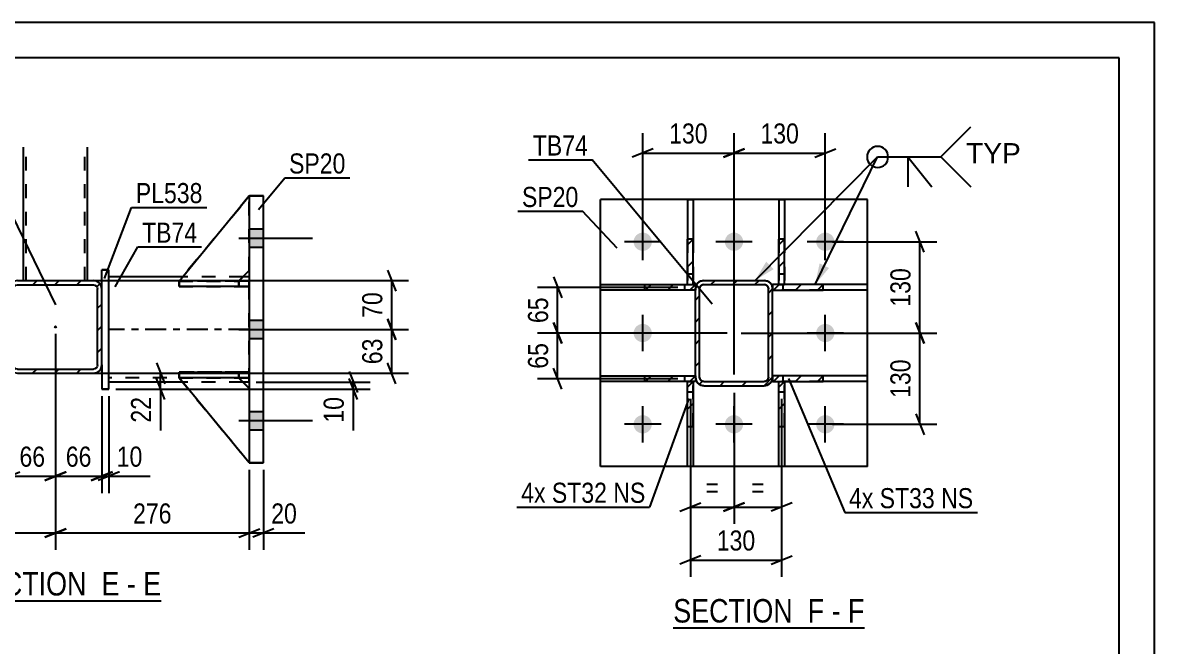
# Model space of a CAD drawing. Header units: millimetres. Extents: x 0 to 594, y 0 to 420.
# Drawn here: x 432.8 to 594, y 331.2 to 420 of the extents above; entities that cross this region are included whole.
import ezdxf

# ---------------------------------------------------------------- set-up
doc = ezdxf.new("R2010")
doc.units = ezdxf.units.MM
doc.linetypes.add('DXK_LINE_DOT2', pattern=[3.9198, 1.9599, -1.9599])
doc.linetypes.add('DXK_LINE_DOT3', pattern=[5.9187, 2.979, -0.9799, 0.9799, -0.9799])
doc.styles.add('Arial', font='ARIAL.TTF', dxfattribs={"height": 0.2})
doc.styles.add('Arial Narrow', font='ARIALN.TTF', dxfattribs={"height": 0.2})

# ---------------------------------------------------------------- blocks, each defined once
blk = doc.blocks.new('Unknown-570345816-1135')
at = {"color": 5, "linetype": 'Continuous'}
for p, q in [((594, 420), (0, 420)), ((594, 0), (594, 420)), ((589, 415), (5, 415)), ((589, 5), (589, 415))]:
    blk.add_line(p, q, dxfattribs=at)
blk = doc.blocks.new('Unknown-570345816-15 - 3407')
at = {"color": 6, "linetype": 'Continuous'}
blk.add_line((424.91, 337.66), (452.55, 337.66), dxfattribs=at)
at = {"color": 0, "linetype": 'Continuous'}
for points in [[(443.01, 338.41), (443.01, 341.91), (424.91, 341.91), (424.91, 338.41)], [(446.62, 338.41), (446.62, 341.91), (444.06, 341.91), (444.06, 338.41)], [(448.95, 338.41), (448.95, 341.91), (447.67, 341.91), (447.67, 338.41)], [(452.55, 338.41), (452.55, 341.91), (450, 341.91), (450, 338.41)]]:
    blk.add_wipeout(points, dxfattribs=at)
at = {"color": 7, "linetype": 'Continuous', "style": 'Arial Narrow'}
for s, p in [('SECTION ', (424.91, 338.41)), ('E', (444.06, 338.41)), ('E', (450, 338.41)), ('-', (447.67, 338.41))]:
    blk.add_text(s, height=3.34, dxfattribs=at).set_placement(p)
blk = doc.blocks.new('Unknown-570345816-16 - 3104')
at = {"color": 6, "linetype": 'Continuous'}
blk.add_line((525.49, 333.81), (552.7, 333.81), dxfattribs=at)
at = {"color": 0, "linetype": 'Continuous'}
for points in [[(543.59, 334.56), (543.59, 338.06), (525.49, 338.06), (525.49, 334.56)], [(546.99, 334.56), (546.99, 338.06), (544.64, 338.06), (544.64, 334.56)], [(549.31, 334.56), (549.31, 338.06), (548.04, 338.06), (548.04, 334.56)], [(552.7, 334.56), (552.7, 338.06), (550.36, 338.06), (550.36, 334.56)]]:
    blk.add_wipeout(points, dxfattribs=at)
at = {"color": 7, "linetype": 'Continuous', "style": 'Arial Narrow'}
for s, p in [('SECTION ', (525.49, 334.56)), ('F', (544.64, 334.56)), ('F', (550.36, 334.56)), ('-', (548.04, 334.56))]:
    blk.add_text(s, height=3.34, dxfattribs=at).set_placement(p)
blk = doc.blocks.new('Part-570345816-3433 - 3407')
at = {"color": 2, "linetype": 'Continuous'}
for p, q in [((444.11, 384.81), (444.11, 384.81)), ((445.11, 384.81), (444.11, 384.81)), ((444.11, 382.06), (444.11, 384.81)), ((445.11, 384.81), (445.11, 384.81)), ((445.11, 367.81), (445.11, 384.81)), ((444.11, 371.26), (444.11, 367.81)), ((444.11, 367.81), (444.11, 367.81)), ((444.11, 367.81), (445.11, 367.81)), ((445.11, 367.81), (445.11, 367.81))]:
    blk.add_line(p, q, dxfattribs=at)
at = {"color": 7, "linetype": 'DXK_LINE_DOT2'}
for p, q in [((444.11, 384.81), (445.11, 384.81)), ((444.11, 371.26), (444.11, 382.06)), ((445.11, 367.81), (444.11, 367.81))]:
    blk.add_line(p, q, dxfattribs=at)
blk = doc.blocks.new('Bolt-570345816-3409 - 3407')
at = {"linetype": 'Continuous'}
for points in [[(467.11, 388.01), (467.11, 390.61), (465.11, 390.61), (465.11, 388.01)], [(467.11, 388.01), (467.11, 390.61), (465.11, 390.61), (465.11, 388.01)], [(467.11, 388.01), (467.11, 390.61), (465.11, 390.61), (465.11, 388.01)], [(467.11, 375.01), (467.11, 377.61), (465.11, 377.61), (465.11, 375.01)], [(467.11, 375.01), (467.11, 377.61), (465.11, 377.61), (465.11, 375.01)], [(467.11, 362.01), (467.11, 364.61), (465.11, 364.61), (465.11, 362.01)], [(467.11, 362.01), (467.11, 364.61), (465.11, 364.61), (465.11, 362.01)], [(467.11, 362.01), (467.11, 364.61), (465.11, 364.61), (465.11, 362.01)]]:
    blk.add_hatch(color=1, dxfattribs=at).paths.add_polyline_path(points)
at = {"color": 1, "linetype": 'Continuous'}
for p, q in [((465.11, 390.61), (467.11, 390.61)), ((465.11, 390.61), (467.11, 390.61)), ((465.11, 390.61), (467.11, 390.61)), ((463.61, 389.31), (474.11, 389.31)), ((463.61, 389.31), (474.11, 389.31)), ((463.61, 389.31), (474.11, 389.31)), ((465.11, 388.01), (467.11, 388.01)), ((465.11, 388.01), (467.11, 388.01)), ((465.11, 388.01), (467.11, 388.01)), ((465.11, 377.61), (467.11, 377.61)), ((465.11, 377.61), (467.11, 377.61)), ((463.61, 376.31), (474.11, 376.31)), ((463.61, 376.31), (474.11, 376.31)), ((465.11, 375.01), (467.11, 375.01)), ((465.11, 375.01), (467.11, 375.01)), ((465.11, 364.61), (467.11, 364.61)), ((465.11, 364.61), (467.11, 364.61)), ((465.11, 364.61), (467.11, 364.61)), ((463.61, 363.31), (474.11, 363.31)), ((463.61, 363.31), (474.11, 363.31)), ((463.61, 363.31), (474.11, 363.31)), ((465.11, 362.01), (467.11, 362.01)), ((465.11, 362.01), (467.11, 362.01)), ((465.11, 362.01), (467.11, 362.01))]:
    blk.add_line(p, q, dxfattribs=at)
blk = doc.blocks.new('Part-570345816-3455 - 3407')
at = {"color": 2, "linetype": 'Continuous'}
for p, q in [((465.11, 395.31), (467.11, 395.31)), ((465.11, 395.31), (465.11, 395.31)), ((465.11, 395.31), (465.11, 357.31)), ((467.11, 395.31), (467.11, 395.31)), ((467.11, 357.31), (467.11, 395.31)), ((467.11, 357.31), (465.11, 357.31))]:
    blk.add_line(p, q, dxfattribs=at)
at = {"color": 7, "linetype": 'DXK_LINE_DOT2'}
for p, q in [((467.11, 395.31), (465.11, 395.31)), ((465.11, 357.31), (465.11, 357.31)), ((465.11, 357.31), (467.11, 357.31)), ((467.11, 357.31), (467.11, 357.31))]:
    blk.add_line(p, q, dxfattribs=at)
blk = doc.blocks.new('Part-570345816-3461 - 3407')
at = {"color": 7, "linetype": 'DXK_LINE_DOT2'}
for p, q in [((455.11, 382.41), (455.11, 383.21)), ((455.11, 383.21), (463.61, 383.21)), ((455.11, 383.21), (465.11, 383.21)), ((463.61, 382.41), (455.11, 382.41)), ((455.11, 382.41), (465.11, 382.41)), ((463.61, 382.41), (463.61, 383.21)), ((463.61, 383.21), (465.11, 383.21)), ((465.11, 382.41), (463.61, 382.41)), ((465.11, 382.41), (465.11, 383.21)), ((465.11, 382.41), (465.11, 382.41))]:
    blk.add_line(p, q, dxfattribs=at)
blk = doc.blocks.new('Part-570345816-3462 - 3407')
at = {"color": 7, "linetype": 'DXK_LINE_DOT2'}
for p, q in [((455.11, 369.41), (455.11, 370.21)), ((455.11, 370.21), (463.61, 370.21)), ((465.11, 370.21), (455.11, 370.21)), ((463.61, 369.41), (455.11, 369.41)), ((455.11, 369.41), (465.11, 369.41)), ((463.61, 369.41), (463.61, 370.21)), ((463.61, 370.21), (465.11, 370.21)), ((465.11, 369.41), (463.61, 369.41)), ((465.11, 369.41), (465.11, 370.21)), ((465.11, 369.41), (465.11, 369.41))]:
    blk.add_line(p, q, dxfattribs=at)
blk = doc.blocks.new('Part-570345816-3463 - 3407')
at = {"color": 2, "linetype": 'Continuous'}
for p, q in [((455.11, 383.21), (455.11, 383.21)), ((455.11, 383.21), (455.11, 382.41)), ((465.11, 382.41), (455.11, 382.41)), ((465.11, 383.21), (455.93, 383.21)), ((465.11, 383.21), (465.11, 383.21)), ((465.11, 383.21), (465.11, 382.41)), ((465.11, 382.41), (465.11, 382.41))]:
    blk.add_line(p, q, dxfattribs=at)
at = {"color": 7, "linetype": 'DXK_LINE_DOT2'}
for p, q in [((455.93, 383.21), (455.11, 383.21)), ((463.61, 383.21), (455.11, 383.21)), ((455.11, 382.41), (463.61, 382.41)), ((465.11, 383.21), (463.61, 383.21)), ((463.61, 383.21), (463.61, 382.41)), ((463.61, 382.41), (465.11, 382.41)), ((465.11, 383.21), (465.11, 382.41))]:
    blk.add_line(p, q, dxfattribs=at)
blk = doc.blocks.new('Part-570345816-3464 - 3407')
at = {"color": 2, "linetype": 'Continuous'}
for p, q in [((455.11, 370.21), (465.11, 370.21)), ((455.11, 370.21), (455.11, 369.41)), ((465.11, 369.41), (455.11, 369.41)), ((465.11, 370.21), (465.11, 370.21)), ((465.11, 370.21), (465.11, 369.41)), ((465.11, 369.41), (465.11, 369.41))]:
    blk.add_line(p, q, dxfattribs=at)
at = {"color": 7, "linetype": 'DXK_LINE_DOT2'}
for p, q in [((463.61, 370.21), (455.11, 370.21)), ((455.11, 369.41), (463.61, 369.41)), ((465.11, 370.21), (463.61, 370.21)), ((463.61, 370.21), (463.61, 369.41)), ((463.61, 369.41), (465.11, 369.41)), ((465.11, 370.21), (465.11, 369.41))]:
    blk.add_line(p, q, dxfattribs=at)
blk = doc.blocks.new('Part-570345816-3465 - 3407')
at = {"color": 7, "linetype": 'DXK_LINE_DOT2'}
for p, q in [((465.11, 395.31), (455.11, 383.2)), ((455.11, 383.2), (465.11, 395.31)), ((465.11, 384.7), (465.11, 395.31)), ((463.61, 383.2), (465.11, 384.7)), ((463.61, 383.2), (465.11, 384.7)), ((455.11, 383.2), (463.61, 383.2)), ((455.11, 383.2), (455.11, 383.2)), ((463.61, 383.2), (455.11, 383.2)), ((463.61, 383.2), (463.61, 383.2))]:
    blk.add_line(p, q, dxfattribs=at)
blk = doc.blocks.new('Part-570345816-3466 - 3407')
at = {"color": 2, "linetype": 'Continuous'}
for p, q in [((455.11, 383.2), (465.1, 395.31)), ((465.11, 395.31), (465.11, 395.31)), ((463.62, 383.21), (465.11, 384.7)), ((455.93, 383.2), (455.11, 383.2)), ((455.11, 383.2), (455.11, 383.2))]:
    blk.add_line(p, q, dxfattribs=at)
at = {"color": 7, "linetype": 'DXK_LINE_DOT2'}
for p, q in [((455.11, 383.2), (465.11, 395.31)), ((465.1, 395.31), (465.11, 395.31)), ((465.11, 384.7), (465.11, 395.31)), ((463.61, 383.2), (465.11, 384.7)), ((463.61, 383.2), (455.11, 383.2)), ((463.61, 383.2), (455.93, 383.2)), ((463.61, 383.2), (463.62, 383.21)), ((463.61, 383.2), (463.61, 383.2))]:
    blk.add_line(p, q, dxfattribs=at)
blk = doc.blocks.new('Part-570345816-3467 - 3407')
at = {"color": 7, "linetype": 'DXK_LINE_DOT2'}
for p, q in [((455.11, 369.4), (463.61, 369.4)), ((465.11, 357.31), (455.11, 369.4)), ((455.11, 369.4), (455.11, 369.4)), ((463.61, 369.4), (455.11, 369.4)), ((455.11, 369.4), (465.11, 357.31)), ((463.61, 369.4), (465.11, 367.9)), ((463.61, 369.4), (463.61, 369.4)), ((465.11, 367.9), (463.61, 369.4)), ((465.11, 367.9), (465.11, 357.31))]:
    blk.add_line(p, q, dxfattribs=at)
blk = doc.blocks.new('Part-570345816-3468 - 3407')
at = {"color": 2, "linetype": 'Continuous'}
for p, q in [((455.11, 369.4), (455.11, 369.4)), ((463.61, 369.4), (455.11, 369.4)), ((465.11, 357.31), (455.11, 369.4)), ((463.61, 369.4), (463.61, 369.4)), ((465.11, 367.9), (463.61, 369.4))]:
    blk.add_line(p, q, dxfattribs=at)
at = {"color": 7, "linetype": 'DXK_LINE_DOT2'}
for p, q in [((455.11, 369.4), (463.61, 369.4)), ((465.11, 357.31), (455.11, 369.4)), ((463.61, 369.4), (465.11, 367.9)), ((465.11, 367.9), (465.11, 357.31))]:
    blk.add_line(p, q, dxfattribs=at)
blk = doc.blocks.new('Part-570345816-3481 - 3407')
at = {"color": 2, "linetype": 'Continuous'}
for p, q in [((455.61, 383.81), (445.11, 383.81)), ((465.11, 383.81), (464.21, 383.81)), ((455.59, 368.81), (445.11, 368.81)), ((465.11, 368.81), (464.2, 368.81))]:
    blk.add_line(p, q, dxfattribs=at)
at = {"color": 7, "linetype": 'DXK_LINE_DOT2'}
for p, q in [((445.11, 368.81), (445.11, 383.81)), ((464.21, 383.81), (455.61, 383.81)), ((465.11, 368.81), (465.11, 383.81)), ((465.11, 383.21), (445.11, 383.21)), ((465.11, 369.41), (445.11, 369.41)), ((464.2, 368.81), (455.59, 368.81))]:
    blk.add_line(p, q, dxfattribs=at)
at = {"color": 7, "linetype": 'DXK_LINE_DOT3'}
blk.add_line((465.11, 376.31), (445.11, 376.31), dxfattribs=at)
blk = doc.blocks.new('Part-570345816-3499 - 3407')
at = {"linetype": 'Continuous'}
h = blk.add_hatch(dxfattribs=at)
h.set_pattern_fill('', scale=0.7, style=0, pattern_type=0)
h.set_pattern_definition([(45, (431.6458, 383.1662), (-1.57154, 1.57154), [])])
h.paths.add_polyline_path([(432.11, 383.26), (431.65, 383.17), (431.26, 382.91), (431, 382.52), (430.91, 382.06), (430.91, 371.26), (431, 370.8), (431.26, 370.41), (431.65, 370.15), (432.11, 370.06), (442.91, 370.06), (443.36, 370.15), (443.75, 370.41), (444.01, 370.8), (444.11, 371.26), (444.11, 382.06), (444.01, 382.52), (443.75, 382.91), (443.36, 383.17), (442.91, 383.26)])
h.paths.add_polyline_path([(442.91, 382.66), (443.13, 382.61), (443.33, 382.48), (443.46, 382.29), (443.51, 382.06), (443.51, 371.26), (443.46, 371.03), (443.33, 370.83), (443.13, 370.7), (442.91, 370.66), (432.11, 370.66), (431.88, 370.7), (431.68, 370.83), (431.55, 371.03), (431.51, 371.26), (431.51, 382.06), (431.55, 382.29), (431.68, 382.48), (431.88, 382.61), (432.11, 382.66)])
blk.add_hatch(color=246, dxfattribs=at).paths.add_polyline_path([(437.51, 376.56, -1), (437.51, 376.76, -1)])
at = {"color": 2, "linetype": 'Continuous'}
for p, q in [((431, 382.52), (430.91, 382.06)), ((430.91, 382.06), (430.91, 382.06)), ((430.91, 371.26), (430.91, 382.06)), ((431.51, 382.06), (431.55, 382.29)), ((431.51, 382.06), (431.51, 382.06)), ((431.51, 371.26), (431.51, 382.06)), ((431.55, 382.29), (431.68, 382.48)), ((432.11, 383.26), (431.65, 383.17)), ((431.68, 382.48), (431.88, 382.61)), ((431.88, 382.61), (432.11, 382.66)), ((432.11, 383.26), (432.11, 383.26)), ((432.11, 383.26), (442.91, 383.26)), ((432.11, 382.66), (432.11, 382.66)), ((432.11, 382.66), (442.91, 382.66)), ((442.91, 383.26), (442.91, 383.26)), ((443.36, 383.17), (442.91, 383.26)), ((442.91, 382.66), (442.91, 382.66)), ((442.91, 382.66), (443.13, 382.61)), ((443.13, 382.61), (443.33, 382.48)), ((443.33, 382.48), (443.46, 382.29)), ((443.46, 382.29), (443.51, 382.06)), ((443.51, 382.06), (443.51, 382.06)), ((443.51, 371.26), (443.51, 382.06)), ((444.11, 382.06), (444.01, 382.52)), ((444.11, 382.06), (444.11, 382.06)), ((444.11, 371.26), (444.11, 382.06)), ((430.91, 371.26), (430.91, 371.26)), ((430.91, 371.26), (431, 370.8)), ((431.51, 371.26), (431.51, 371.26)), ((431.55, 371.03), (431.51, 371.26)), ((431.68, 370.83), (431.55, 371.03)), ((431.88, 370.7), (431.68, 370.83)), ((432.11, 370.66), (431.88, 370.7)), ((443.13, 370.7), (442.91, 370.66)), ((443.33, 370.83), (443.13, 370.7)), ((443.46, 371.03), (443.33, 370.83)), ((443.51, 371.26), (443.46, 371.03)), ((443.51, 371.26), (443.51, 371.26)), ((444.01, 370.8), (444.11, 371.26)), ((444.11, 371.26), (444.11, 371.26)), ((431.65, 370.15), (432.11, 370.06)), ((432.11, 370.66), (432.11, 370.66)), ((432.11, 370.66), (442.91, 370.66)), ((432.11, 370.06), (432.11, 370.06)), ((432.11, 370.06), (442.91, 370.06)), ((442.91, 370.66), (442.91, 370.66)), ((442.91, 370.06), (443.36, 370.15)), ((442.91, 370.06), (442.91, 370.06))]:
    blk.add_line(p, q, dxfattribs=at)
at = {"color": 7, "linetype": 'DXK_LINE_DOT3'}
blk.add_line((437.51, 376.66), (437.51, 376.66), dxfattribs=at)
at = {"color": 246, "linetype": 'DXK_LINE_DOT2'}
blk.add_line((437.51, 376.66), (437.51, 376.66), dxfattribs=at)
at = {"color": 246, "linetype": 'Continuous'}
blk.add_circle((437.51, 376.66), 0.1, dxfattribs=at)
at = {"color": 2, "linetype": 'Continuous'}
for centre, start, end in [((432.11, 382.06), 112.5, 157.5), ((442.91, 382.06), 22.5, 67.5), ((432.11, 371.26), 202.5, 247.5), ((442.91, 371.26), 292.5, 337.5)]:
    blk.add_arc(centre, 1.2, start, end, dxfattribs=at)
blk = doc.blocks.new('Part-570345816-3500 - 3407')
at = {"color": 2, "linetype": 'Continuous'}
for p, q in [((432.93, 383.26), (432.93, 402.27)), ((442.08, 383.26), (442.08, 402.27))]:
    blk.add_line(p, q, dxfattribs=at)
at = {"color": 7, "linetype": 'DXK_LINE_DOT2'}
for p, q in [((433.33, 383.26), (433.33, 402.27)), ((441.68, 383.26), (441.68, 402.27)), ((432.93, 383.26), (442.08, 383.26))]:
    blk.add_line(p, q, dxfattribs=at)
blk = doc.blocks.new('Part-570345816-3160 - 3104')
at = {"linetype": 'Continuous'}
h = blk.add_hatch(dxfattribs=at)
h.set_pattern_fill('', scale=0.7, style=0, pattern_type=0)
h.set_pattern_definition([(45, (546.8437, 382.69), (-1.57154, 1.57154), [])])
h.paths.add_polyline_path([(546.84, 381.89), (546.84, 382.69), (539.64, 382.69), (539.64, 381.89)])
at = {"color": 7, "linetype": 'DXK_LINE_DOT2'}
for p, q in [((546.84, 382.69), (539.64, 382.69)), ((539.64, 382.69), (539.64, 381.89)), ((541.14, 381.89), (541.14, 382.69)), ((546.84, 381.89), (539.64, 381.89))]:
    blk.add_line(p, q, dxfattribs=at)
at = {"color": 2, "linetype": 'Continuous'}
for p, q in [((546.84, 382.69), (539.64, 382.69)), ((539.64, 382.69), (539.64, 381.89)), ((553.14, 382.69), (546.84, 382.69)), ((546.84, 381.89), (546.84, 382.69)), ((553.14, 381.89), (553.14, 382.69)), ((539.64, 381.89), (546.84, 381.89)), ((553.14, 381.89), (546.84, 381.89))]:
    blk.add_line(p, q, dxfattribs=at)
blk = doc.blocks.new('Part-570345816-3165 - 3104')
at = {"linetype": 'Continuous'}
h = blk.add_hatch(dxfattribs=at)
h.set_pattern_fill('', scale=0.7, style=0, pattern_type=0)
h.set_pattern_definition([(45, (528.6389, 369.6898), (-1.57154, 1.57154), [])])
h.paths.add_polyline_path([(528.64, 368.89), (528.64, 369.69), (521.43, 369.69), (521.43, 368.89)])
at = {"color": 2, "linetype": 'Continuous'}
for p, q in [((515.14, 368.89), (515.14, 369.69)), ((515.14, 369.69), (521.43, 369.69)), ((521.43, 369.69), (528.64, 369.69)), ((521.43, 368.89), (521.43, 369.69)), ((528.64, 369.69), (528.64, 368.89)), ((521.43, 368.89), (515.14, 368.89)), ((528.64, 368.89), (521.43, 368.89))]:
    blk.add_line(p, q, dxfattribs=at)
at = {"color": 7, "linetype": 'DXK_LINE_DOT2'}
for p, q in [((521.43, 369.69), (528.64, 369.69)), ((527.14, 368.89), (527.14, 369.69)), ((528.64, 369.69), (528.64, 368.89)), ((528.64, 368.89), (521.43, 368.89))]:
    blk.add_line(p, q, dxfattribs=at)
blk = doc.blocks.new('Part-570345816-3149 - 3104')
at = {"color": 2, "linetype": 'Continuous'}
for p, q in [((515.14, 356.79), (515.14, 394.79)), ((553.14, 394.79), (515.14, 394.79)), ((553.14, 356.79), (553.14, 394.79)), ((553.14, 356.79), (515.14, 356.79))]:
    blk.add_line(p, q, dxfattribs=at)
blk = doc.blocks.new('Bolt-570345816-3125 - 3104')
at = {"linetype": 'Continuous'}
for points in [[(519.84, 388.79, -1), (522.44, 388.79, -1)], [(532.84, 388.79, -1), (535.44, 388.79, -1)], [(545.84, 388.79, -1), (548.44, 388.79, -1)], [(519.84, 375.79, -1), (522.44, 375.79, -1)], [(545.84, 375.79, -1), (548.44, 375.79, -1)], [(519.84, 362.79, -1), (522.44, 362.79, -1)], [(532.84, 362.79, -1), (535.44, 362.79, -1)], [(545.84, 362.79, -1), (548.44, 362.79, -1)]]:
    blk.add_hatch(color=1, dxfattribs=at).paths.add_polyline_path(points)
at = {"color": 1, "linetype": 'Continuous'}
for p, q in [((521.14, 386.19), (521.14, 391.39)), ((534.14, 386.19), (534.14, 391.39)), ((547.14, 386.19), (547.14, 391.39)), ((523.74, 388.79), (518.54, 388.79)), ((536.74, 388.79), (531.54, 388.79)), ((549.74, 388.79), (544.54, 388.79)), ((521.14, 373.19), (521.14, 378.39)), ((547.14, 373.19), (547.14, 378.39)), ((523.74, 375.79), (518.54, 375.79)), ((549.74, 375.79), (544.54, 375.79)), ((521.14, 360.19), (521.14, 365.39)), ((534.14, 360.19), (534.14, 365.39)), ((547.14, 360.19), (547.14, 365.39)), ((523.74, 362.79), (518.54, 362.79)), ((536.74, 362.79), (531.54, 362.79)), ((549.74, 362.79), (544.54, 362.79))]:
    blk.add_line(p, q, dxfattribs=at)
blk = doc.blocks.new('Part-570345816-3155 - 3104')
at = {"linetype": 'Continuous'}
h = blk.add_hatch(dxfattribs=at)
h.set_pattern_fill('', scale=0.7, style=0, pattern_type=0)
h.set_pattern_definition([(45, (546.8437, 369.69), (-1.57154, 1.57154), [])])
h.paths.add_polyline_path([(546.84, 368.89), (546.84, 369.69), (539.64, 369.69), (539.64, 368.89)])
at = {"color": 7, "linetype": 'DXK_LINE_DOT2'}
for p, q in [((546.84, 369.69), (539.64, 369.69)), ((539.64, 369.69), (539.64, 368.89)), ((541.14, 368.89), (541.14, 369.69)), ((546.84, 368.89), (539.64, 368.89))]:
    blk.add_line(p, q, dxfattribs=at)
at = {"color": 2, "linetype": 'Continuous'}
for p, q in [((546.84, 369.69), (539.64, 369.69)), ((539.64, 369.69), (539.64, 368.89)), ((553.14, 369.69), (546.84, 369.69)), ((546.84, 368.89), (546.84, 369.69)), ((553.14, 368.89), (553.14, 369.69)), ((539.64, 368.89), (546.84, 368.89)), ((553.14, 368.89), (546.84, 368.89))]:
    blk.add_line(p, q, dxfattribs=at)
blk = doc.blocks.new('Part-570345816-3170 - 3104')
at = {"linetype": 'Continuous'}
h = blk.add_hatch(dxfattribs=at)
h.set_pattern_fill('', scale=0.7, style=0, pattern_type=0)
h.set_pattern_definition([(45, (528.6389, 382.6898), (-1.57154, 1.57154), [])])
h.paths.add_polyline_path([(528.64, 381.89), (528.64, 382.69), (521.43, 382.69), (521.43, 381.89)])
at = {"color": 2, "linetype": 'Continuous'}
for p, q in [((515.14, 381.89), (515.14, 382.69)), ((515.14, 382.69), (521.43, 382.69)), ((521.43, 382.69), (528.64, 382.69)), ((521.43, 381.89), (521.43, 382.69)), ((528.64, 382.69), (528.64, 381.89)), ((521.43, 381.89), (515.14, 381.89)), ((528.64, 381.89), (521.43, 381.89))]:
    blk.add_line(p, q, dxfattribs=at)
at = {"color": 7, "linetype": 'DXK_LINE_DOT2'}
for p, q in [((521.43, 382.69), (528.64, 382.69)), ((527.14, 381.89), (527.14, 382.69)), ((528.64, 382.69), (528.64, 381.89)), ((528.64, 381.89), (521.43, 381.89))]:
    blk.add_line(p, q, dxfattribs=at)
blk = doc.blocks.new('Part-570345816-3175 - 3104')
at = {"linetype": 'Continuous'}
h = blk.add_hatch(dxfattribs=at)
h.set_pattern_fill('', scale=0.7, style=0, pattern_type=0)
h.set_pattern_definition([(45, (541.3235, 368.9), (-1.57154, 1.57154), [])])
h.paths.add_polyline_path([(541.32, 362.44), (541.32, 368.9), (540.52, 368.9), (540.52, 362.44)])
at = {"color": 7, "linetype": 'DXK_LINE_DOT2'}
for p, q in [((540.52, 362.44), (540.52, 368.9)), ((540.52, 368.9), (541.32, 368.9)), ((541.32, 362.44), (541.32, 368.9)), ((540.52, 367.4), (541.32, 367.4))]:
    blk.add_line(p, q, dxfattribs=at)
at = {"color": 2, "linetype": 'Continuous'}
for p, q in [((540.52, 362.44), (540.52, 368.9)), ((540.52, 368.9), (541.32, 368.9)), ((541.32, 368.9), (541.32, 362.44)), ((540.52, 356.79), (540.52, 362.44)), ((541.32, 362.44), (540.52, 362.44)), ((541.32, 362.44), (541.32, 356.79)), ((541.32, 356.79), (540.52, 356.79))]:
    blk.add_line(p, q, dxfattribs=at)
blk = doc.blocks.new('Part-570345816-3180 - 3104')
at = {"linetype": 'Continuous'}
h = blk.add_hatch(dxfattribs=at)
h.set_pattern_fill('', scale=0.7, style=0, pattern_type=0)
h.set_pattern_definition([(45, (528.324, 368.9), (-1.57154, 1.57154), [])])
h.paths.add_polyline_path([(528.32, 362.44), (528.32, 368.9), (527.52, 368.9), (527.52, 362.44)])
at = {"color": 7, "linetype": 'DXK_LINE_DOT2'}
for p, q in [((527.52, 362.44), (527.52, 368.9)), ((527.52, 368.9), (528.32, 368.9)), ((528.32, 362.44), (528.32, 368.9)), ((527.52, 367.4), (528.32, 367.4))]:
    blk.add_line(p, q, dxfattribs=at)
at = {"color": 2, "linetype": 'Continuous'}
for p, q in [((527.52, 362.44), (527.52, 368.9)), ((527.52, 368.9), (528.32, 368.9)), ((528.32, 368.9), (528.32, 362.44)), ((527.52, 356.79), (527.52, 362.44)), ((528.32, 362.44), (527.52, 362.44)), ((528.32, 362.44), (528.32, 356.79)), ((528.32, 356.79), (527.52, 356.79))]:
    blk.add_line(p, q, dxfattribs=at)
blk = doc.blocks.new('Part-570345816-3185 - 3104')
at = {"linetype": 'Continuous'}
h = blk.add_hatch(dxfattribs=at)
h.set_pattern_fill('', scale=0.7, style=0, pattern_type=0)
h.set_pattern_definition([(45, (541.3229, 389.1526), (-1.57154, 1.57154), [])])
h.paths.add_polyline_path([(541.32, 382.7), (541.32, 389.15), (540.52, 389.15), (540.52, 382.7)])
at = {"color": 2, "linetype": 'Continuous'}
for p, q in [((540.52, 394.79), (540.52, 389.15)), ((540.52, 394.79), (541.32, 394.79)), ((541.32, 394.79), (541.32, 389.15)), ((540.52, 382.7), (540.52, 389.15)), ((541.32, 389.15), (540.52, 389.15)), ((541.32, 382.7), (541.32, 389.15)), ((540.52, 382.7), (541.32, 382.7))]:
    blk.add_line(p, q, dxfattribs=at)
at = {"color": 7, "linetype": 'DXK_LINE_DOT2'}
for p, q in [((540.52, 389.15), (540.52, 382.7)), ((541.32, 389.15), (541.32, 382.7)), ((540.52, 384.2), (541.32, 384.2)), ((540.52, 382.7), (541.32, 382.7))]:
    blk.add_line(p, q, dxfattribs=at)
blk = doc.blocks.new('Part-570345816-3190 - 3104')
at = {"linetype": 'Continuous'}
h = blk.add_hatch(dxfattribs=at)
h.set_pattern_fill('', scale=0.7, style=0, pattern_type=0)
h.set_pattern_definition([(45, (528.3234, 389.1526), (-1.57154, 1.57154), [])])
h.paths.add_polyline_path([(528.32, 382.7), (528.32, 389.15), (527.52, 389.15), (527.52, 382.7)])
at = {"color": 2, "linetype": 'Continuous'}
for p, q in [((527.52, 394.79), (527.52, 389.15)), ((527.52, 394.79), (528.32, 394.79)), ((528.32, 394.79), (528.32, 389.15)), ((527.52, 382.7), (527.52, 389.15)), ((528.32, 389.15), (527.52, 389.15)), ((528.32, 382.7), (528.32, 389.15)), ((527.52, 382.7), (528.32, 382.7))]:
    blk.add_line(p, q, dxfattribs=at)
at = {"color": 7, "linetype": 'DXK_LINE_DOT2'}
for p, q in [((527.52, 389.15), (527.52, 382.7)), ((528.32, 389.15), (528.32, 382.7)), ((527.52, 384.2), (528.32, 384.2)), ((527.52, 382.7), (528.32, 382.7))]:
    blk.add_line(p, q, dxfattribs=at)
blk = doc.blocks.new('Part-570345816-3203 - 3104')
at = {"linetype": 'Continuous'}
h = blk.add_hatch(dxfattribs=at)
h.set_pattern_fill('', scale=0.7, style=0, pattern_type=0)
h.set_pattern_definition([(45, (539.639, 369.4912), (-1.57154, 1.57154), [])])
h.paths.add_polyline_path([(539.55, 369.03), (539.64, 369.49), (539.64, 382.09), (539.55, 382.55), (539.29, 382.94), (538.9, 383.2), (538.44, 383.29), (529.84, 383.29), (529.38, 383.2), (528.99, 382.94), (528.73, 382.55), (528.64, 382.09), (528.64, 369.49), (528.73, 369.03), (528.99, 368.64), (529.38, 368.38), (529.84, 368.29), (538.44, 368.29), (538.9, 368.38), (539.29, 368.64)])
h.paths.add_polyline_path([(538.67, 368.94), (538.44, 368.89), (529.84, 368.89), (529.61, 368.94), (529.41, 369.07), (529.28, 369.26), (529.24, 369.49), (529.24, 382.09), (529.28, 382.32), (529.41, 382.52), (529.61, 382.65), (529.84, 382.69), (538.44, 382.69), (538.67, 382.65), (538.86, 382.52), (538.99, 382.32), (539.04, 382.09), (539.04, 369.49), (538.99, 369.26), (538.86, 369.07)])
at = {"color": 7, "linetype": 'DXK_LINE_DOT2'}
for p, q in [((528.64, 382.09), (528.73, 382.55)), ((528.64, 369.49), (528.64, 382.09)), ((529.28, 382.32), (529.24, 382.09)), ((529.24, 369.49), (529.24, 382.09)), ((529.41, 382.52), (529.28, 382.32)), ((529.38, 383.2), (529.84, 383.29)), ((529.61, 382.65), (529.41, 382.52)), ((529.84, 382.69), (529.61, 382.65)), ((529.84, 383.29), (538.44, 383.29)), ((529.84, 382.69), (538.44, 382.69)), ((538.44, 383.29), (538.9, 383.2)), ((538.67, 382.65), (538.44, 382.69)), ((538.86, 382.52), (538.67, 382.65)), ((538.99, 382.32), (538.86, 382.52)), ((539.04, 382.09), (538.99, 382.32)), ((539.04, 369.49), (539.04, 382.09)), ((539.55, 382.55), (539.64, 382.09)), ((539.64, 369.49), (539.64, 382.09)), ((528.73, 369.03), (528.64, 369.49)), ((529.24, 369.49), (529.28, 369.26)), ((529.28, 369.26), (529.41, 369.07)), ((538.86, 369.07), (538.99, 369.26)), ((538.99, 369.26), (539.04, 369.49)), ((539.64, 369.49), (539.55, 369.03)), ((529.84, 368.29), (529.38, 368.38)), ((529.41, 369.07), (529.61, 368.94)), ((529.61, 368.94), (529.84, 368.89)), ((529.84, 368.89), (538.44, 368.89)), ((529.84, 368.29), (538.44, 368.29)), ((538.44, 368.89), (538.67, 368.94)), ((538.9, 368.38), (538.44, 368.29)), ((538.67, 368.94), (538.86, 369.07))]:
    blk.add_line(p, q, dxfattribs=at)
at = {"color": 2, "linetype": 'Continuous'}
for p, q in [((528.73, 382.55), (528.64, 382.09)), ((528.64, 369.49), (528.64, 382.09)), ((529.24, 382.09), (529.28, 382.32)), ((529.24, 369.49), (529.24, 382.09)), ((529.28, 382.32), (529.41, 382.52)), ((529.84, 383.29), (529.38, 383.2)), ((529.41, 382.52), (529.61, 382.65)), ((529.61, 382.65), (529.84, 382.69)), ((529.84, 383.29), (538.44, 383.29)), ((529.84, 382.69), (538.44, 382.69)), ((538.9, 383.2), (538.44, 383.29)), ((538.44, 382.69), (538.67, 382.65)), ((538.67, 382.65), (538.86, 382.52)), ((538.86, 382.52), (538.99, 382.32)), ((538.99, 382.32), (539.04, 382.09)), ((539.04, 369.49), (539.04, 382.09)), ((539.64, 382.09), (539.55, 382.55)), ((539.64, 369.49), (539.64, 382.09)), ((528.64, 369.49), (528.73, 369.03)), ((529.28, 369.26), (529.24, 369.49)), ((529.41, 369.07), (529.28, 369.26)), ((538.99, 369.26), (538.86, 369.07)), ((539.04, 369.49), (538.99, 369.26)), ((539.55, 369.03), (539.64, 369.49)), ((529.38, 368.38), (529.84, 368.29)), ((529.61, 368.94), (529.41, 369.07)), ((529.84, 368.89), (529.61, 368.94)), ((529.84, 368.89), (538.44, 368.89)), ((529.84, 368.29), (538.44, 368.29)), ((538.67, 368.94), (538.44, 368.89)), ((538.44, 368.29), (538.9, 368.38)), ((538.86, 369.07), (538.67, 368.94))]:
    blk.add_line(p, q, dxfattribs=at)
at = {"color": 7, "linetype": 'DXK_LINE_DOT3'}
blk.add_line((534.14, 375.79), (534.14, 375.79), dxfattribs=at)
at = {"color": 7, "linetype": 'DXK_LINE_DOT2'}
for centre, start, end in [((529.84, 382.09), 112.5001, 157.5001), ((538.44, 382.09), 22.5001, 67.5001), ((529.84, 369.49), 202.5001, 247.5001), ((538.44, 369.49), 292.5001, 337.5001)]:
    blk.add_arc(centre, 1.2, start, end, dxfattribs=at)
at = {"color": 2, "linetype": 'Continuous'}
for centre, start, end in [((529.84, 382.09), 112.5001, 157.5001), ((538.44, 382.09), 22.5001, 67.5001), ((529.84, 369.49), 202.5001, 247.5001), ((538.44, 369.49), 292.5001, 337.5001)]:
    blk.add_arc(centre, 1.2, start, end, dxfattribs=at)
blk = doc.blocks.new('StraightDimension-570345816-3605 - 3407')
at = {"color": 7, "linetype": 'Continuous'}
for p, q in [((479.31, 370.31), (480.51, 367.31)), ((480.51, 366.31), (479.31, 369.31)), ((446.11, 367.81), (482.31, 367.81)), ((466.11, 368.81), (482.31, 368.81)), ((479.91, 367.81), (479.91, 368.81))]:
    blk.add_line(p, q, dxfattribs=at)
at = {"color": 0}
blk.add_wipeout([(479.16, 367.28), (474.96, 367.28), (474.96, 362.43), (479.16, 362.43)], dxfattribs=at)
at = {"color": 7, "linetype": 'Continuous'}
blk.add_line((479.91, 367.81), (479.91, 361.9), dxfattribs=at)
blk.add_line((479.91, 367.81), (479.91, 361.9), dxfattribs=at)
at = {"color": 3, "style": 'Arial Narrow'}
blk.add_text('10', height=2.863, rotation=90.0002, dxfattribs=at).set_placement((478.56, 363.03))
blk = doc.blocks.new('StraightDimension-570345816-3683 - 3407')
at = {"color": 7, "linetype": 'Continuous'}
for p, q in [((437.51, 375.66), (437.51, 353)), ((430.91, 366.81), (430.91, 353)), ((429.41, 354.8), (432.41, 356)), ((430.91, 355.4), (437.51, 355.4)), ((439.01, 356), (436.01, 354.8))]:
    blk.add_line(p, q, dxfattribs=at)
at = {"color": 0}
blk.add_wipeout([(436.63, 356.15), (436.63, 360.35), (431.78, 360.35), (431.78, 356.15)], dxfattribs=at)
at = {"color": 3, "style": 'Arial Narrow'}
blk.add_text('66', height=2.863, dxfattribs=at).set_placement((432.38, 356.75))
blk = doc.blocks.new('StraightDimension-570345816-3642 - 3407')
at = {"color": 7, "linetype": 'Continuous'}
for p, q in [((437.51, 375.66), (437.51, 344.91)), ((411.71, 356.31), (411.71, 344.91)), ((413.21, 347.91), (410.21, 346.71)), ((411.71, 347.31), (437.51, 347.31)), ((436.01, 346.71), (439.01, 347.91))]:
    blk.add_line(p, q, dxfattribs=at)
at = {"color": 0}
blk.add_wipeout([(427.95, 348.06), (427.95, 352.26), (421.26, 352.26), (421.26, 348.06)], dxfattribs=at)
at = {"color": 3, "style": 'Arial Narrow'}
blk.add_text('258', height=2.863, dxfattribs=at).set_placement((421.86, 348.66))
blk = doc.blocks.new('StraightDimension-570345816-3587 - 3407')
at = {"color": 7, "linetype": 'Continuous'}
for p, q in [((451.88, 371.56), (453.08, 368.56)), ((442.3, 370.06), (454.88, 370.06)), ((453.08, 366.31), (451.88, 369.31)), ((452.48, 367.81), (452.48, 370.06)), ((446.11, 367.81), (454.88, 367.81))]:
    blk.add_line(p, q, dxfattribs=at)
at = {"color": 0}
blk.add_wipeout([(451.73, 367.28), (447.53, 367.28), (447.53, 362.43), (451.73, 362.43)], dxfattribs=at)
at = {"color": 7, "linetype": 'Continuous'}
blk.add_line((452.48, 367.81), (452.48, 361.9), dxfattribs=at)
blk.add_line((452.48, 367.81), (452.48, 361.9), dxfattribs=at)
at = {"color": 3, "style": 'Arial Narrow'}
blk.add_text('22', height=2.863, rotation=90.0002, dxfattribs=at).set_placement((451.13, 363.03))
blk = doc.blocks.new('StraightDimension-570345816-3504 - 3407')
at = {"color": 7, "linetype": 'Continuous'}
for p, q in [((484.8, 384.76), (486, 381.76)), ((442.3, 383.26), (487.8, 383.26)), ((485.4, 376.31), (485.4, 383.26)), ((486, 374.81), (484.8, 377.81)), ((472.61, 376.31), (487.8, 376.31))]:
    blk.add_line(p, q, dxfattribs=at)
at = {"color": 0}
blk.add_wipeout([(484.65, 382.21), (480.45, 382.21), (480.45, 377.35), (484.65, 377.35)], dxfattribs=at)
at = {"color": 3, "style": 'Arial Narrow'}
blk.add_text('70', height=2.863, rotation=90.0002, dxfattribs=at).set_placement((484.05, 377.95))
blk = doc.blocks.new('StraightDimension-570345816-3522 - 3407')
at = {"color": 7, "linetype": 'Continuous'}
for p, q in [((484.8, 377.81), (486, 374.81)), ((472.61, 376.31), (487.8, 376.31)), ((485.4, 370.06), (485.4, 376.31)), ((486, 368.56), (484.8, 371.56)), ((442.3, 370.06), (487.8, 370.06))]:
    blk.add_line(p, q, dxfattribs=at)
at = {"color": 0}
blk.add_wipeout([(484.65, 375.61), (480.45, 375.61), (480.45, 370.75), (484.65, 370.75)], dxfattribs=at)
at = {"color": 3, "style": 'Arial Narrow'}
blk.add_text('63', height=2.863, rotation=90.0002, dxfattribs=at).set_placement((484.05, 371.35))
blk = doc.blocks.new('StraightDimension-570345816-3612 - 3407')
at = {"color": 7, "linetype": 'Continuous'}
for p, q in [((465.11, 356.31), (465.11, 344.91)), ((467.11, 356.31), (467.11, 344.91)), ((463.61, 346.71), (466.61, 347.91)), ((465.11, 347.31), (467.11, 347.31)), ((468.61, 347.91), (465.61, 346.71))]:
    blk.add_line(p, q, dxfattribs=at)
at = {"color": 0}
blk.add_wipeout([(472.49, 348.06), (472.49, 352.26), (467.63, 352.26), (467.63, 348.06)], dxfattribs=at)
at = {"color": 7, "linetype": 'Continuous'}
blk.add_line((467.11, 347.31), (473.01, 347.31), dxfattribs=at)
blk.add_line((467.11, 347.31), (473.01, 347.31), dxfattribs=at)
at = {"color": 3, "style": 'Arial Narrow'}
blk.add_text('20', height=2.863, dxfattribs=at).set_placement((468.23, 348.66))
blk = doc.blocks.new('StraightDimension-570345816-3628 - 3407')
at = {"color": 7, "linetype": 'Continuous'}
for p, q in [((437.51, 375.66), (437.51, 344.91)), ((465.11, 356.31), (465.11, 344.91)), ((439.01, 347.91), (436.01, 346.71)), ((437.51, 347.31), (465.11, 347.31)), ((463.61, 346.71), (466.61, 347.91))]:
    blk.add_line(p, q, dxfattribs=at)
at = {"color": 0}
blk.add_wipeout([(454.65, 348.06), (454.65, 352.26), (447.96, 352.26), (447.96, 348.06)], dxfattribs=at)
at = {"color": 3, "style": 'Arial Narrow'}
blk.add_text('276', height=2.863, dxfattribs=at).set_placement((448.56, 348.66))
blk = doc.blocks.new('StraightDimension-570345816-3691 - 3407')
at = {"color": 7, "linetype": 'Continuous'}
for p, q in [((437.51, 375.66), (437.51, 353)), ((444.11, 366.81), (444.11, 353)), ((436.01, 354.8), (439.01, 356)), ((437.51, 355.4), (444.11, 355.4)), ((445.61, 356), (442.61, 354.8))]:
    blk.add_line(p, q, dxfattribs=at)
at = {"color": 0}
blk.add_wipeout([(443.23, 356.15), (443.23, 360.35), (438.38, 360.35), (438.38, 356.15)], dxfattribs=at)
at = {"color": 3, "style": 'Arial Narrow'}
blk.add_text('66', height=2.863, dxfattribs=at).set_placement((438.98, 356.75))
blk = doc.blocks.new('StraightDimension-570345816-3699 - 3407')
at = {"color": 7, "linetype": 'Continuous'}
for p, q in [((444.11, 366.81), (444.11, 353)), ((445.11, 366.81), (445.11, 353)), ((442.61, 354.8), (445.61, 356)), ((446.61, 356), (443.61, 354.8)), ((444.11, 355.4), (445.11, 355.4))]:
    blk.add_line(p, q, dxfattribs=at)
at = {"color": 0}
blk.add_wipeout([(450.49, 356.15), (450.49, 360.35), (445.63, 360.35), (445.63, 356.15)], dxfattribs=at)
at = {"color": 7, "linetype": 'Continuous'}
blk.add_line((445.11, 355.4), (451.01, 355.4), dxfattribs=at)
blk.add_line((445.11, 355.4), (451.01, 355.4), dxfattribs=at)
at = {"color": 3, "style": 'Arial Narrow'}
blk.add_text('10', height=2.863, dxfattribs=at).set_placement((446.23, 356.75))
blk = doc.blocks.new('StraightDimension-570345816-3224 - 3104')
at = {"color": 7, "linetype": 'Continuous'}
for p, q in [((508.41, 377.29), (509.61, 374.29)), ((533.14, 375.79), (506.16, 375.79)), ((509.01, 369.29), (509.01, 375.79)), ((509.61, 367.79), (508.41, 370.79)), ((526.14, 369.29), (506.16, 369.29))]:
    blk.add_line(p, q, dxfattribs=at)
at = {"color": 0}
blk.add_wipeout([(508.26, 374.97), (504.06, 374.97), (504.06, 370.11), (508.26, 370.11)], dxfattribs=at)
at = {"color": 3, "style": 'Arial Narrow'}
blk.add_text('65', height=2.863, rotation=90.0002, dxfattribs=at).set_placement((507.66, 370.71))
blk = doc.blocks.new('StraightDimension-570345816-3253 - 3104')
at = {"color": 7, "linetype": 'Continuous'}
for p, q in [((521.14, 389.79), (521.14, 404.28)), ((534.14, 369.89), (534.14, 404.28)), ((522.64, 402.03), (519.64, 400.83)), ((521.14, 401.43), (534.14, 401.43)), ((532.64, 400.83), (535.64, 402.03))]:
    blk.add_line(p, q, dxfattribs=at)
at = {"color": 0}
blk.add_wipeout([(530.98, 402.18), (530.98, 406.38), (524.3, 406.38), (524.3, 402.18)], dxfattribs=at)
at = {"color": 3, "style": 'Arial Narrow'}
blk.add_text('130', height=2.863, dxfattribs=at).set_placement((524.9, 402.78))
blk = doc.blocks.new('StraightDimension-570345816-3270 - 3104')
at = {"color": 7, "linetype": 'Continuous'}
for p, q in [((527.92, 366.4), (527.92, 348.61)), ((534.14, 367.29), (534.14, 348.61)), ((526.42, 350.41), (529.42, 351.61)), ((535.64, 351.61), (532.64, 350.41)), ((527.92, 351.01), (534.14, 351.01))]:
    blk.add_line(p, q, dxfattribs=at)
at = {"color": 0}
blk.add_wipeout([(532.59, 351.76), (532.59, 355.96), (529.47, 355.96), (529.47, 351.76)], dxfattribs=at)
at = {"color": 3, "style": 'Arial Narrow'}
blk.add_text('=', height=2.86, dxfattribs=at).set_placement((530.07, 352.36))
blk = doc.blocks.new('StraightDimension-570345816-3212 - 3104')
at = {"color": 7, "linetype": 'Continuous'}
for p, q in [((508.41, 383.79), (509.61, 380.79)), ((526.14, 382.29), (506.16, 382.29)), ((509.01, 375.79), (509.01, 382.29)), ((509.61, 374.29), (508.41, 377.29)), ((533.14, 375.79), (506.16, 375.79))]:
    blk.add_line(p, q, dxfattribs=at)
at = {"color": 0}
blk.add_wipeout([(508.26, 381.47), (504.06, 381.47), (504.06, 376.61), (508.26, 376.61)], dxfattribs=at)
at = {"color": 3, "style": 'Arial Narrow'}
blk.add_text('65', height=2.863, rotation=90.0002, dxfattribs=at).set_placement((507.66, 377.21))
blk = doc.blocks.new('StraightDimension-570345816-3237 - 3104')
at = {"color": 7, "linetype": 'Continuous'}
for p, q in [((534.14, 369.89), (534.14, 404.28)), ((547.14, 389.79), (547.14, 404.28)), ((535.64, 402.03), (532.64, 400.83)), ((534.14, 401.43), (547.14, 401.43)), ((545.64, 400.83), (548.64, 402.03))]:
    blk.add_line(p, q, dxfattribs=at)
at = {"color": 0}
blk.add_wipeout([(543.98, 402.18), (543.98, 406.38), (537.3, 406.38), (537.3, 402.18)], dxfattribs=at)
at = {"color": 3, "style": 'Arial Narrow'}
blk.add_text('130', height=2.863, dxfattribs=at).set_placement((537.9, 402.78))
blk = doc.blocks.new('StraightDimension-570345816-3279 - 3104')
at = {"color": 7, "linetype": 'Continuous'}
for p, q in [((534.14, 367.29), (534.14, 348.61)), ((540.92, 366.4), (540.92, 348.61)), ((532.64, 350.41), (535.64, 351.61)), ((542.42, 351.61), (539.42, 350.41)), ((534.14, 351.01), (540.92, 351.01))]:
    blk.add_line(p, q, dxfattribs=at)
at = {"color": 0}
blk.add_wipeout([(539.09, 351.76), (539.09, 355.96), (535.97, 355.96), (535.97, 351.76)], dxfattribs=at)
at = {"color": 3, "style": 'Arial Narrow'}
blk.add_text('=', height=2.86, dxfattribs=at).set_placement((536.57, 352.36))
blk = doc.blocks.new('StraightDimension-570345816-3289 - 3104')
at = {"color": 7, "linetype": 'Continuous'}
for p, q in [((561.22, 387.29), (560.02, 390.29)), ((548.14, 388.79), (563.02, 388.79)), ((560.62, 375.79), (560.62, 388.79)), ((560.02, 377.29), (561.22, 374.29)), ((535.14, 375.79), (563.02, 375.79))]:
    blk.add_line(p, q, dxfattribs=at)
at = {"color": 0}
blk.add_wipeout([(559.87, 385.63), (555.67, 385.63), (555.67, 378.95), (559.87, 378.95)], dxfattribs=at)
at = {"color": 3, "style": 'Arial Narrow'}
blk.add_text('130', height=2.863, rotation=90.0002, dxfattribs=at).set_placement((559.27, 379.55))
blk = doc.blocks.new('StraightDimension-570345816-3305 - 3104')
at = {"color": 7, "linetype": 'Continuous'}
for p, q in [((561.22, 374.29), (560.02, 377.29)), ((535.14, 375.79), (563.02, 375.79)), ((560.62, 362.79), (560.62, 375.79)), ((560.02, 364.29), (561.22, 361.29)), ((548.14, 362.79), (563.02, 362.79))]:
    blk.add_line(p, q, dxfattribs=at)
at = {"color": 0}
blk.add_wipeout([(559.87, 372.63), (555.67, 372.63), (555.67, 365.95), (559.87, 365.95)], dxfattribs=at)
at = {"color": 3, "style": 'Arial Narrow'}
blk.add_text('130', height=2.863, rotation=90.0002, dxfattribs=at).set_placement((559.27, 366.55))
blk = doc.blocks.new('StraightDimension-570345816-3322 - 3104')
at = {"color": 7, "linetype": 'Continuous'}
for p, q in [((527.92, 366.4), (527.92, 341.06)), ((540.92, 366.4), (540.92, 341.06)), ((529.42, 344.06), (526.42, 342.86)), ((527.92, 343.46), (540.92, 343.46)), ((539.42, 342.86), (542.42, 344.06))]:
    blk.add_line(p, q, dxfattribs=at)
at = {"color": 0}
blk.add_wipeout([(537.77, 344.21), (537.77, 348.41), (531.08, 348.41), (531.08, 344.21)], dxfattribs=at)
at = {"color": 3, "style": 'Arial Narrow'}
blk.add_text('130', height=2.863, dxfattribs=at).set_placement((531.68, 344.81))
blk = doc.blocks.new('Mark-570345816-3429 - 3407')
at = {"color": 0}
blk.add_wipeout([(458.46, 394.29), (458.46, 397.29), (448.95, 397.29), (448.95, 394.29)], dxfattribs=at)
blk.add_wipeout([(458.46, 394.29), (458.46, 397.29), (448.95, 397.29), (448.95, 394.29)], dxfattribs=at)
at = {"color": 30, "linetype": 'Continuous'}
for p, q in [((444.48, 383.58), (448.35, 393.69)), ((448.35, 393.69), (459.06, 393.69))]:
    blk.add_line(p, q, dxfattribs=at)
at = {"color": 3, "style": 'Arial Narrow'}
blk.add_text('PL538', height=2.863, dxfattribs=at).set_placement((448.95, 394.29))
blk = doc.blocks.new('Mark-570345816-3451 - 3407')
at = {"color": 0}
blk.add_wipeout([(478.81, 398.51), (478.81, 401.51), (470.77, 401.51), (470.77, 398.51)], dxfattribs=at)
blk.add_wipeout([(478.81, 398.51), (478.81, 401.51), (470.77, 401.51), (470.77, 398.51)], dxfattribs=at)
at = {"color": 30, "linetype": 'Continuous'}
for p, q in [((466.43, 393.4), (470.17, 397.91)), ((470.17, 397.91), (479.41, 397.91))]:
    blk.add_line(p, q, dxfattribs=at)
at = {"color": 3, "style": 'Arial Narrow'}
blk.add_text('SP20', height=2.863, dxfattribs=at).set_placement((470.77, 398.51))
blk = doc.blocks.new('Mark-570345816-3477 - 3407')
at = {"color": 0}
blk.add_wipeout([(457.7, 388.65), (457.7, 391.65), (449.84, 391.65), (449.84, 388.65)], dxfattribs=at)
blk.add_wipeout([(457.7, 388.65), (457.7, 391.65), (449.84, 391.65), (449.84, 388.65)], dxfattribs=at)
at = {"color": 30, "linetype": 'Continuous'}
for p, q in [((445.99, 382.35), (449.24, 388.05)), ((449.24, 388.05), (458.3, 388.05))]:
    blk.add_line(p, q, dxfattribs=at)
at = {"color": 3, "style": 'Arial Narrow'}
blk.add_text('TB74', height=2.863, dxfattribs=at).set_placement((449.84, 388.65))
blk = doc.blocks.new('Mark-570345816-3495 - 3407')
at = {"color": 0}
blk.add_wipeout([(427.25, 400.34), (427.25, 403.34), (417.2, 403.34), (417.2, 400.34)], dxfattribs=at)
blk.add_wipeout([(427.25, 400.34), (427.25, 403.34), (417.2, 403.34), (417.2, 400.34)], dxfattribs=at)
at = {"color": 30, "linetype": 'Continuous'}
for p in [(416.6, 399.74), (437.55, 379.82)]:
    blk.add_line(p, (427.85, 399.74), dxfattribs=at)
at = {"color": 3, "style": 'Arial Narrow'}
blk.add_text('BC380', height=2.863, dxfattribs=at).set_placement((417.2, 400.34))
blk = doc.blocks.new('MarkSet-570345816-3367 - 3104')
at = {"color": 0}
for points in [[(507.3, 351.61), (507.3, 354.61), (503.83, 354.61), (503.83, 351.61)], [(516.05, 351.61), (516.05, 354.61), (508.2, 354.61), (508.2, 351.61)], [(521.52, 351.61), (521.52, 354.61), (516.95, 354.61), (516.95, 351.61)]]:
    blk.add_wipeout(points, dxfattribs=at)
for points in [[(507.3, 351.61), (507.3, 354.61), (503.83, 354.61), (503.83, 351.61)], [(516.05, 351.61), (516.05, 354.61), (508.2, 354.61), (508.2, 351.61)], [(521.52, 351.61), (521.52, 354.61), (516.95, 354.61), (516.95, 351.61)]]:
    blk.add_wipeout(points, dxfattribs=at)
at = {"color": 30, "linetype": 'Continuous'}
for p in [(527.71, 366.45), (503.23, 351.01)]:
    blk.add_line(p, (522.12, 351.01), dxfattribs=at)
at = {"color": 3, "style": 'Arial Narrow'}
for s, p in [('4x', (503.83, 351.61)), ('ST32', (508.2, 351.61)), ('NS', (516.95, 351.61))]:
    blk.add_text(s, height=2.863, dxfattribs=at).set_placement(p)
blk = doc.blocks.new('Mark-570345816-3145 - 3104')
at = {"color": 0}
blk.add_wipeout([(511.98, 393.74), (511.98, 396.74), (503.94, 396.74), (503.94, 393.74)], dxfattribs=at)
blk.add_wipeout([(511.98, 393.74), (511.98, 396.74), (503.94, 396.74), (503.94, 393.74)], dxfattribs=at)
at = {"color": 30, "linetype": 'Continuous'}
for p in [(503.34, 393.14), (517.5, 387.86)]:
    blk.add_line(p, (512.58, 393.14), dxfattribs=at)
at = {"color": 3, "style": 'Arial Narrow'}
blk.add_text('SP20', height=2.863, dxfattribs=at).set_placement((503.94, 393.74))
blk = doc.blocks.new('Mark-570345816-3199 - 3104')
at = {"color": 0}
blk.add_wipeout([(513.33, 401.07), (513.33, 404.07), (505.48, 404.07), (505.48, 401.07)], dxfattribs=at)
blk.add_wipeout([(513.33, 401.07), (513.33, 404.07), (505.48, 404.07), (505.48, 401.07)], dxfattribs=at)
at = {"color": 30, "linetype": 'Continuous'}
for p in [(504.88, 400.47), (531.03, 379.89)]:
    blk.add_line(p, (513.93, 400.47), dxfattribs=at)
at = {"color": 3, "style": 'Arial Narrow'}
blk.add_text('TB74', height=2.863, dxfattribs=at).set_placement((505.48, 401.07))
blk = doc.blocks.new('MarkSet-570345816-3397 - 3104')
at = {"color": 0}
for points in [[(553.98, 350.84), (553.98, 353.84), (550.51, 353.84), (550.51, 350.84)], [(562.73, 350.84), (562.73, 353.84), (554.88, 353.84), (554.88, 350.84)], [(568.2, 350.84), (568.2, 353.84), (563.63, 353.84), (563.63, 350.84)]]:
    blk.add_wipeout(points, dxfattribs=at)
for points in [[(553.98, 350.84), (553.98, 353.84), (550.51, 353.84), (550.51, 350.84)], [(562.73, 350.84), (562.73, 353.84), (554.88, 353.84), (554.88, 350.84)], [(568.2, 350.84), (568.2, 353.84), (563.63, 353.84), (563.63, 350.84)]]:
    blk.add_wipeout(points, dxfattribs=at)
at = {"color": 30, "linetype": 'Continuous'}
for p, q in [((541.92, 369.31), (549.91, 350.24)), ((549.91, 350.24), (568.8, 350.24))]:
    blk.add_line(p, q, dxfattribs=at)
at = {"color": 3, "style": 'Arial Narrow'}
for s, p in [('4x', (550.51, 350.84)), ('ST33', (554.88, 350.84)), ('NS', (563.63, 350.84))]:
    blk.add_text(s, height=2.863, dxfattribs=at).set_placement(p)
blk = doc.blocks.new('WeldMark-570345816-3326 - 3104')
at = {"linetype": 'Continuous'}
for points in [[(539.79, 384.89), (537.14, 383.29), (538.72, 385.95)], [(547.67, 385.05), (545.68, 382.69), (546.33, 385.71)]]:
    blk.add_hatch(color=30, dxfattribs=at).paths.add_polyline_path(points)
at = {"color": 30, "linetype": 'Continuous'}
for p, q in [((537.14, 383.29), (554.59, 400.87)), ((545.68, 382.69), (554.59, 400.87)), ((554.59, 400.87), (563.59, 400.87))]:
    blk.add_line(p, q, dxfattribs=at)
at = {"color": 3, "linetype": 'Continuous'}
for q in [(562.3, 396.59), (558.87, 396.59)]:
    blk.add_line((558.87, 400.87), q, dxfattribs=at)
for start, end in [(90, 270), (270, 90)]:
    blk.add_arc((554.59, 400.87), 1.5, start, end, dxfattribs=at)
at = {"color": 0, "linetype": 'Continuous'}
blk.add_wipeout([(574.96, 399.97), (574.96, 402.97), (567.19, 402.97), (567.19, 399.97)], dxfattribs=at)
blk.add_wipeout([(574.96, 399.97), (574.96, 402.97), (567.19, 402.97), (567.19, 399.97)], dxfattribs=at)
at = {"color": 3, "linetype": 'Continuous'}
for q in [(567.87, 405.16), (567.87, 396.59)]:
    blk.add_line((563.59, 400.87), q, dxfattribs=at)
at = {"color": 3, "linetype": 'Continuous', "style": 'Arial'}
blk.add_text('TYP', height=2.865, dxfattribs=at).set_placement((567.19, 399.97))

msp = doc.modelspace()

# ---------------------------------------------------------------- block references
for name in ['Unknown-570345816-1135', 'Part-570345816-3500 - 3407', 'Part-570345816-3465 - 3407', 'Part-570345816-3466 - 3407', 'Part-570345816-3455 - 3407', 'Part-570345816-3149 - 3104', 'Part-570345816-3190 - 3104', 'Part-570345816-3185 - 3104', 'Bolt-570345816-3409 - 3407', 'Bolt-570345816-3125 - 3104', 'Part-570345816-3433 - 3407', 'Part-570345816-3481 - 3407', 'Part-570345816-3499 - 3407', 'Part-570345816-3461 - 3407', 'Part-570345816-3463 - 3407', 'Part-570345816-3170 - 3104', 'Part-570345816-3203 - 3104', 'Part-570345816-3160 - 3104', 'Part-570345816-3462 - 3407', 'Part-570345816-3464 - 3407', 'Part-570345816-3467 - 3407', 'Part-570345816-3468 - 3407', 'Part-570345816-3165 - 3104', 'Part-570345816-3155 - 3104', 'Part-570345816-3180 - 3104', 'Part-570345816-3175 - 3104']:
    msp.add_blockref(name, (0, 0))

# ---------------------------------------------------------------- next in the draw order: block references
for name in ['Mark-570345816-3495 - 3407', 'Mark-570345816-3451 - 3407', 'Mark-570345816-3145 - 3104', 'StraightDimension-570345816-3504 - 3407', 'StraightDimension-570345816-3224 - 3104', 'StraightDimension-570345816-3683 - 3407', 'StraightDimension-570345816-3605 - 3407', 'StraightDimension-570345816-3612 - 3407', 'Unknown-570345816-15 - 3407', 'Unknown-570345816-16 - 3104']:
    msp.add_blockref(name, (0, 0))

# ---------------------------------------------------------------- next in the draw order: block references
for name in ['StraightDimension-570345816-3253 - 3104', 'Mark-570345816-3429 - 3407', 'StraightDimension-570345816-3642 - 3407', 'StraightDimension-570345816-3587 - 3407', 'StraightDimension-570345816-3270 - 3104']:
    msp.add_blockref(name, (0, 0))

# ---------------------------------------------------------------- next in the draw order: block references
for name in ['Mark-570345816-3477 - 3407', 'StraightDimension-570345816-3212 - 3104', 'StraightDimension-570345816-3522 - 3407', 'StraightDimension-570345816-3279 - 3104']:
    msp.add_blockref(name, (0, 0))

# ---------------------------------------------------------------- next in the draw order: block references
for name in ['StraightDimension-570345816-3237 - 3104', 'Mark-570345816-3199 - 3104', 'StraightDimension-570345816-3628 - 3407']:
    msp.add_blockref(name, (0, 0))

# ---------------------------------------------------------------- next in the draw order: block references
for name in ['StraightDimension-570345816-3289 - 3104', 'StraightDimension-570345816-3691 - 3407']:
    msp.add_blockref(name, (0, 0))

# ---------------------------------------------------------------- next in the draw order: block references
for name in ['WeldMark-570345816-3326 - 3104', 'StraightDimension-570345816-3305 - 3104', 'StraightDimension-570345816-3699 - 3407']:
    msp.add_blockref(name, (0, 0))

# ---------------------------------------------------------------- next in the draw order: block references
msp.add_blockref('StraightDimension-570345816-3322 - 3104', (0, 0))

# ---------------------------------------------------------------- next in the draw order: block references
for name in ['MarkSet-570345816-3397 - 3104', 'MarkSet-570345816-3367 - 3104']:
    msp.add_blockref(name, (0, 0))

doc.saveas('drawing.dxf')
